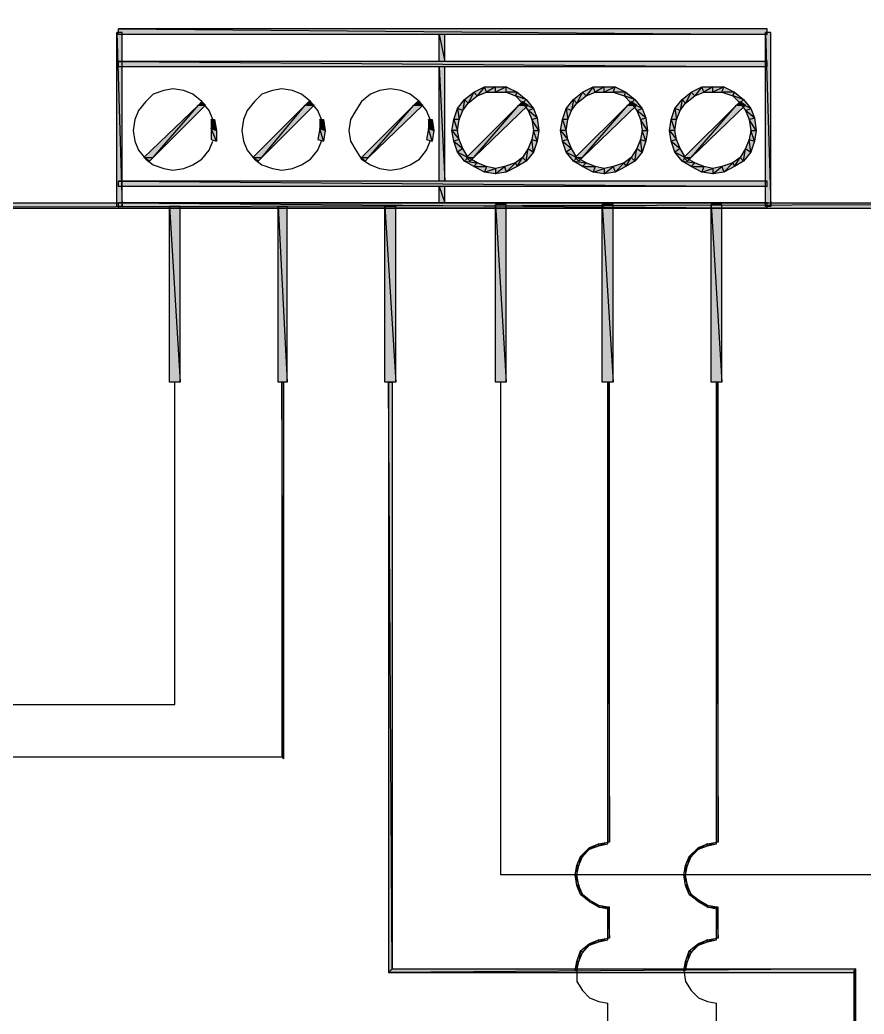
# Model space of a CAD drawing. Header units: millimetres. Extents: x 0 to 420, y 0 to 297.
# Drawn here: x 295.93 to 315.66, y 206.21 to 229.45 of the extents above; entities that cross this region are included whole.
import ezdxf

# ---------------------------------------------------------------- set-up
doc = ezdxf.new("R2010")
doc.units = ezdxf.units.MM
doc.layers.get('0').update_dxf_attribs({"linetype": 'CONTINUOUS'})

msp = doc.modelspace()

# ---------------------------------------------------------------- hatches: boundary and pattern name
at = {"true_color": 0x000007}
h = msp.add_hatch(color=0, dxfattribs=at)
h.paths.add_polyline_path([(285.538333, 245.152333), (285.665333, 245.025333), (336.211333, 245.152333)], flags=0)
h.paths.add_polyline_path([(285.665333, 245.025333), (336.211333, 245.152333), (336.084333, 245.025333)], flags=0)
h.paths.add_polyline_path([(336.211333, 245.152333), (336.084333, 245.025333), (336.211333, 225.044)], flags=0)
h.paths.add_polyline_path([(336.084333, 245.025333), (336.211333, 225.044), (336.084333, 225.171)], flags=0)
h.paths.add_polyline_path([(336.211333, 225.044), (336.084333, 225.171), (285.538333, 225.044)], flags=0)
h.paths.add_polyline_path([(336.084333, 225.171), (285.538333, 225.044), (285.665333, 225.171)], flags=0)
h.paths.add_polyline_path([(285.538333, 225.044), (285.665333, 225.171), (285.538333, 245.152333)], flags=0)
h.paths.add_polyline_path([(285.665333, 225.171), (285.538333, 245.152333), (285.665333, 245.025333)], flags=0)
h = msp.add_hatch(color=0, dxfattribs=at)
h.paths.add_polyline_path([(313.393667, 229.235), (298.238333, 229.235), (313.393667, 229.108)], flags=0)
h.paths.add_polyline_path([(298.238333, 229.235), (313.393667, 229.108), (298.238333, 229.108)], flags=0)
h = msp.add_hatch(color=0, dxfattribs=at)
h.paths.add_polyline_path([(298.323, 229.150333), (298.196, 229.150333), (298.323, 225.086333)], flags=0)
h.paths.add_polyline_path([(298.196, 229.150333), (298.323, 225.086333), (298.196, 225.086333)], flags=0)
h = msp.add_hatch(color=0, dxfattribs=at)
h.paths.add_polyline_path([(305.858333, 229.108), (305.731333, 229.108), (305.858333, 228.473)], flags=0)
h.paths.add_polyline_path([(305.731333, 229.108), (305.858333, 228.473), (305.731333, 228.473)], flags=0)
h = msp.add_hatch(color=0, dxfattribs=at)
h.paths.add_polyline_path([(313.478333, 229.150333), (313.351333, 229.150333), (313.478333, 225.086333)], flags=0)
h.paths.add_polyline_path([(313.351333, 229.150333), (313.478333, 225.086333), (313.351333, 225.086333)], flags=0)
h = msp.add_hatch(color=0, dxfattribs=at)
h.paths.add_polyline_path([(313.393667, 228.473), (298.238333, 228.473), (313.393667, 228.346)], flags=0)
h.paths.add_polyline_path([(298.238333, 228.473), (313.393667, 228.346), (298.238333, 228.346)], flags=0)
h = msp.add_hatch(color=0, dxfattribs=at)
h.paths.add_polyline_path([(305.858333, 228.346), (305.731333, 228.346), (305.858333, 225.679)], flags=0)
h.paths.add_polyline_path([(305.731333, 228.346), (305.858333, 225.679), (305.731333, 225.679)], flags=0)
h = msp.add_hatch(color=0, dxfattribs=at)
h.paths.add_polyline_path([(307.890333, 226.652667), (308.017333, 226.610333), (307.932667, 226.864333)], flags=0)
h.paths.add_polyline_path([(308.017333, 226.610333), (307.932667, 226.864333), (308.059667, 226.864333)], flags=0)
h.paths.add_polyline_path([(307.932667, 226.864333), (308.059667, 226.864333), (307.890333, 227.118333)], flags=0)
h.paths.add_polyline_path([(308.059667, 226.864333), (307.890333, 227.118333), (308.017333, 227.160667)], flags=0)
h.paths.add_polyline_path([(307.890333, 227.118333), (308.017333, 227.160667), (307.805667, 227.33)], flags=0)
h.paths.add_polyline_path([(308.017333, 227.160667), (307.805667, 227.33), (307.932667, 227.372333)], flags=0)
h.paths.add_polyline_path([(307.805667, 227.33), (307.932667, 227.372333), (307.678667, 227.499333)], flags=0)
h.paths.add_polyline_path([(307.932667, 227.372333), (307.678667, 227.499333), (307.763333, 227.584)], flags=0)
h.paths.add_polyline_path([(307.678667, 227.499333), (307.763333, 227.584), (307.509333, 227.668667)], flags=0)
h.paths.add_polyline_path([(307.763333, 227.584), (307.509333, 227.668667), (307.551667, 227.753333)], flags=0)
h.paths.add_polyline_path([(307.509333, 227.668667), (307.551667, 227.753333), (307.297667, 227.753333)], flags=0)
h.paths.add_polyline_path([(307.551667, 227.753333), (307.297667, 227.753333), (307.297667, 227.880333)], flags=0)
h.paths.add_polyline_path([(307.297667, 227.753333), (307.297667, 227.880333), (307.043667, 227.753333)], flags=0)
h.paths.add_polyline_path([(307.297667, 227.880333), (307.043667, 227.753333), (307.043667, 227.880333)], flags=0)
h.paths.add_polyline_path([(307.043667, 227.753333), (307.043667, 227.880333), (306.832, 227.753333)], flags=0)
h.paths.add_polyline_path([(307.043667, 227.880333), (306.832, 227.753333), (306.789667, 227.880333)], flags=0)
h.paths.add_polyline_path([(306.832, 227.753333), (306.789667, 227.880333), (306.620333, 227.668667)], flags=0)
h.paths.add_polyline_path([(306.789667, 227.880333), (306.620333, 227.668667), (306.535667, 227.753333)], flags=0)
h.paths.add_polyline_path([(306.620333, 227.668667), (306.535667, 227.753333), (306.408667, 227.499333)], flags=0)
h.paths.add_polyline_path([(306.535667, 227.753333), (306.408667, 227.499333), (306.324, 227.584)], flags=0)
h.paths.add_polyline_path([(306.408667, 227.499333), (306.324, 227.584), (306.281667, 227.33)], flags=0)
h.paths.add_polyline_path([(306.324, 227.584), (306.281667, 227.33), (306.154667, 227.372333)], flags=0)
h.paths.add_polyline_path([(306.281667, 227.33), (306.154667, 227.372333), (306.197, 227.118333)], flags=0)
h.paths.add_polyline_path([(306.154667, 227.372333), (306.197, 227.118333), (306.07, 227.118333)], flags=0)
h.paths.add_polyline_path([(306.197, 227.118333), (306.07, 227.118333), (306.154667, 226.864333)], flags=0)
h.paths.add_polyline_path([(306.07, 227.118333), (306.154667, 226.864333), (306.027667, 226.864333)], flags=0)
h.paths.add_polyline_path([(306.154667, 226.864333), (306.027667, 226.864333), (306.197, 226.652667)], flags=0)
h.paths.add_polyline_path([(306.027667, 226.864333), (306.197, 226.652667), (306.07, 226.610333)], flags=0)
h.paths.add_polyline_path([(306.197, 226.652667), (306.07, 226.610333), (306.281667, 226.441)], flags=0)
h.paths.add_polyline_path([(306.07, 226.610333), (306.281667, 226.441), (306.154667, 226.356333)], flags=0)
h.paths.add_polyline_path([(306.281667, 226.441), (306.154667, 226.356333), (306.408667, 226.229333)], flags=0)
h.paths.add_polyline_path([(306.154667, 226.356333), (306.408667, 226.229333), (306.324, 226.144667)], flags=0)
h.paths.add_polyline_path([(306.408667, 226.229333), (306.324, 226.144667), (306.620333, 226.102333)], flags=0)
h.paths.add_polyline_path([(306.324, 226.144667), (306.620333, 226.102333), (306.535667, 226.017667)], flags=0)
h.paths.add_polyline_path([(306.620333, 226.102333), (306.535667, 226.017667), (306.832, 226.017667)], flags=0)
h.paths.add_polyline_path([(306.535667, 226.017667), (306.832, 226.017667), (306.789667, 225.890667)], flags=0)
h.paths.add_polyline_path([(306.832, 226.017667), (306.789667, 225.890667), (307.043667, 225.975333)], flags=0)
h.paths.add_polyline_path([(306.789667, 225.890667), (307.043667, 225.975333), (307.043667, 225.848333)], flags=0)
h.paths.add_polyline_path([(307.043667, 225.975333), (307.043667, 225.848333), (307.255333, 226.017667)], flags=0)
h.paths.add_polyline_path([(307.043667, 225.848333), (307.255333, 226.017667), (307.297667, 225.890667)], flags=0)
h.paths.add_polyline_path([(307.255333, 226.017667), (307.297667, 225.890667), (307.509333, 226.102333)], flags=0)
h.paths.add_polyline_path([(307.297667, 225.890667), (307.509333, 226.102333), (307.551667, 226.017667)], flags=0)
h.paths.add_polyline_path([(307.509333, 226.102333), (307.551667, 226.017667), (307.678667, 226.229333)], flags=0)
h.paths.add_polyline_path([(307.551667, 226.017667), (307.678667, 226.229333), (307.763333, 226.144667)], flags=0)
h.paths.add_polyline_path([(307.678667, 226.229333), (307.763333, 226.144667), (307.805667, 226.441)], flags=0)
h.paths.add_polyline_path([(307.763333, 226.144667), (307.805667, 226.441), (307.932667, 226.356333)], flags=0)
h.paths.add_polyline_path([(307.805667, 226.441), (307.932667, 226.356333), (307.890333, 226.652667)], flags=0)
h.paths.add_polyline_path([(307.932667, 226.356333), (307.890333, 226.652667), (308.017333, 226.610333)], flags=0)
h = msp.add_hatch(color=0, dxfattribs=at)
h.paths.add_polyline_path([(310.430333, 226.652667), (310.557333, 226.610333), (310.472667, 226.864333)], flags=0)
h.paths.add_polyline_path([(310.557333, 226.610333), (310.472667, 226.864333), (310.599667, 226.864333)], flags=0)
h.paths.add_polyline_path([(310.472667, 226.864333), (310.599667, 226.864333), (310.430333, 227.118333)], flags=0)
h.paths.add_polyline_path([(310.599667, 226.864333), (310.430333, 227.118333), (310.557333, 227.160667)], flags=0)
h.paths.add_polyline_path([(310.430333, 227.118333), (310.557333, 227.160667), (310.345667, 227.33)], flags=0)
h.paths.add_polyline_path([(310.557333, 227.160667), (310.345667, 227.33), (310.472667, 227.372333)], flags=0)
h.paths.add_polyline_path([(310.345667, 227.33), (310.472667, 227.372333), (310.218667, 227.499333)], flags=0)
h.paths.add_polyline_path([(310.472667, 227.372333), (310.218667, 227.499333), (310.303333, 227.584)], flags=0)
h.paths.add_polyline_path([(310.218667, 227.499333), (310.303333, 227.584), (310.049333, 227.668667)], flags=0)
h.paths.add_polyline_path([(310.303333, 227.584), (310.049333, 227.668667), (310.091667, 227.753333)], flags=0)
h.paths.add_polyline_path([(310.049333, 227.668667), (310.091667, 227.753333), (309.795333, 227.753333)], flags=0)
h.paths.add_polyline_path([(310.091667, 227.753333), (309.795333, 227.753333), (309.837667, 227.880333)], flags=0)
h.paths.add_polyline_path([(309.795333, 227.753333), (309.837667, 227.880333), (309.583667, 227.753333)], flags=0)
h.paths.add_polyline_path([(309.837667, 227.880333), (309.583667, 227.753333), (309.583667, 227.880333)], flags=0)
h.paths.add_polyline_path([(309.583667, 227.753333), (309.583667, 227.880333), (309.372, 227.753333)], flags=0)
h.paths.add_polyline_path([(309.583667, 227.880333), (309.372, 227.753333), (309.329667, 227.880333)], flags=0)
h.paths.add_polyline_path([(309.372, 227.753333), (309.329667, 227.880333), (309.160333, 227.668667)], flags=0)
h.paths.add_polyline_path([(309.329667, 227.880333), (309.160333, 227.668667), (309.075667, 227.753333)], flags=0)
h.paths.add_polyline_path([(309.160333, 227.668667), (309.075667, 227.753333), (308.948667, 227.499333)], flags=0)
h.paths.add_polyline_path([(309.075667, 227.753333), (308.948667, 227.499333), (308.864, 227.584)], flags=0)
h.paths.add_polyline_path([(308.948667, 227.499333), (308.864, 227.584), (308.821667, 227.33)], flags=0)
h.paths.add_polyline_path([(308.864, 227.584), (308.821667, 227.33), (308.694667, 227.372333)], flags=0)
h.paths.add_polyline_path([(308.821667, 227.33), (308.694667, 227.372333), (308.737, 227.118333)], flags=0)
h.paths.add_polyline_path([(308.694667, 227.372333), (308.737, 227.118333), (308.61, 227.118333)], flags=0)
h.paths.add_polyline_path([(308.737, 227.118333), (308.61, 227.118333), (308.694667, 226.864333)], flags=0)
h.paths.add_polyline_path([(308.61, 227.118333), (308.694667, 226.864333), (308.567667, 226.864333)], flags=0)
h.paths.add_polyline_path([(308.694667, 226.864333), (308.567667, 226.864333), (308.737, 226.652667)], flags=0)
h.paths.add_polyline_path([(308.567667, 226.864333), (308.737, 226.652667), (308.61, 226.610333)], flags=0)
h.paths.add_polyline_path([(308.737, 226.652667), (308.61, 226.610333), (308.821667, 226.441)], flags=0)
h.paths.add_polyline_path([(308.61, 226.610333), (308.821667, 226.441), (308.694667, 226.356333)], flags=0)
h.paths.add_polyline_path([(308.821667, 226.441), (308.694667, 226.356333), (308.948667, 226.229333)], flags=0)
h.paths.add_polyline_path([(308.694667, 226.356333), (308.948667, 226.229333), (308.864, 226.144667)], flags=0)
h.paths.add_polyline_path([(308.948667, 226.229333), (308.864, 226.144667), (309.160333, 226.102333)], flags=0)
h.paths.add_polyline_path([(308.864, 226.144667), (309.160333, 226.102333), (309.075667, 226.017667)], flags=0)
h.paths.add_polyline_path([(309.160333, 226.102333), (309.075667, 226.017667), (309.372, 226.017667)], flags=0)
h.paths.add_polyline_path([(309.075667, 226.017667), (309.372, 226.017667), (309.329667, 225.890667)], flags=0)
h.paths.add_polyline_path([(309.372, 226.017667), (309.329667, 225.890667), (309.583667, 225.975333)], flags=0)
h.paths.add_polyline_path([(309.329667, 225.890667), (309.583667, 225.975333), (309.583667, 225.848333)], flags=0)
h.paths.add_polyline_path([(309.583667, 225.975333), (309.583667, 225.848333), (309.795333, 226.017667)], flags=0)
h.paths.add_polyline_path([(309.583667, 225.848333), (309.795333, 226.017667), (309.837667, 225.890667)], flags=0)
h.paths.add_polyline_path([(309.795333, 226.017667), (309.837667, 225.890667), (310.049333, 226.102333)], flags=0)
h.paths.add_polyline_path([(309.837667, 225.890667), (310.049333, 226.102333), (310.091667, 226.017667)], flags=0)
h.paths.add_polyline_path([(310.049333, 226.102333), (310.091667, 226.017667), (310.218667, 226.229333)], flags=0)
h.paths.add_polyline_path([(310.091667, 226.017667), (310.218667, 226.229333), (310.303333, 226.144667)], flags=0)
h.paths.add_polyline_path([(310.218667, 226.229333), (310.303333, 226.144667), (310.345667, 226.441)], flags=0)
h.paths.add_polyline_path([(310.303333, 226.144667), (310.345667, 226.441), (310.472667, 226.356333)], flags=0)
h.paths.add_polyline_path([(310.345667, 226.441), (310.472667, 226.356333), (310.430333, 226.652667)], flags=0)
h.paths.add_polyline_path([(310.472667, 226.356333), (310.430333, 226.652667), (310.557333, 226.610333)], flags=0)
h = msp.add_hatch(color=0, dxfattribs=at)
h.paths.add_polyline_path([(312.970333, 226.652667), (313.097333, 226.610333), (313.012667, 226.864333)], flags=0)
h.paths.add_polyline_path([(313.097333, 226.610333), (313.012667, 226.864333), (313.139667, 226.864333)], flags=0)
h.paths.add_polyline_path([(313.012667, 226.864333), (313.139667, 226.864333), (312.970333, 227.118333)], flags=0)
h.paths.add_polyline_path([(313.139667, 226.864333), (312.970333, 227.118333), (313.097333, 227.160667)], flags=0)
h.paths.add_polyline_path([(312.970333, 227.118333), (313.097333, 227.160667), (312.885667, 227.33)], flags=0)
h.paths.add_polyline_path([(313.097333, 227.160667), (312.885667, 227.33), (313.012667, 227.372333)], flags=0)
h.paths.add_polyline_path([(312.885667, 227.33), (313.012667, 227.372333), (312.758667, 227.499333)], flags=0)
h.paths.add_polyline_path([(313.012667, 227.372333), (312.758667, 227.499333), (312.843333, 227.584)], flags=0)
h.paths.add_polyline_path([(312.758667, 227.499333), (312.843333, 227.584), (312.589333, 227.668667)], flags=0)
h.paths.add_polyline_path([(312.843333, 227.584), (312.589333, 227.668667), (312.631667, 227.753333)], flags=0)
h.paths.add_polyline_path([(312.589333, 227.668667), (312.631667, 227.753333), (312.335333, 227.753333)], flags=0)
h.paths.add_polyline_path([(312.631667, 227.753333), (312.335333, 227.753333), (312.377667, 227.880333)], flags=0)
h.paths.add_polyline_path([(312.335333, 227.753333), (312.377667, 227.880333), (312.123667, 227.753333)], flags=0)
h.paths.add_polyline_path([(312.377667, 227.880333), (312.123667, 227.753333), (312.123667, 227.880333)], flags=0)
h.paths.add_polyline_path([(312.123667, 227.753333), (312.123667, 227.880333), (311.912, 227.753333)], flags=0)
h.paths.add_polyline_path([(312.123667, 227.880333), (311.912, 227.753333), (311.869667, 227.880333)], flags=0)
h.paths.add_polyline_path([(311.912, 227.753333), (311.869667, 227.880333), (311.700333, 227.668667)], flags=0)
h.paths.add_polyline_path([(311.869667, 227.880333), (311.700333, 227.668667), (311.615667, 227.753333)], flags=0)
h.paths.add_polyline_path([(311.700333, 227.668667), (311.615667, 227.753333), (311.488667, 227.499333)], flags=0)
h.paths.add_polyline_path([(311.615667, 227.753333), (311.488667, 227.499333), (311.404, 227.584)], flags=0)
h.paths.add_polyline_path([(311.488667, 227.499333), (311.404, 227.584), (311.361667, 227.33)], flags=0)
h.paths.add_polyline_path([(311.404, 227.584), (311.361667, 227.33), (311.234667, 227.372333)], flags=0)
h.paths.add_polyline_path([(311.361667, 227.33), (311.234667, 227.372333), (311.277, 227.118333)], flags=0)
h.paths.add_polyline_path([(311.234667, 227.372333), (311.277, 227.118333), (311.15, 227.118333)], flags=0)
h.paths.add_polyline_path([(311.277, 227.118333), (311.15, 227.118333), (311.234667, 226.864333)], flags=0)
h.paths.add_polyline_path([(311.15, 227.118333), (311.234667, 226.864333), (311.107667, 226.864333)], flags=0)
h.paths.add_polyline_path([(311.234667, 226.864333), (311.107667, 226.864333), (311.277, 226.652667)], flags=0)
h.paths.add_polyline_path([(311.107667, 226.864333), (311.277, 226.652667), (311.15, 226.610333)], flags=0)
h.paths.add_polyline_path([(311.277, 226.652667), (311.15, 226.610333), (311.361667, 226.441)], flags=0)
h.paths.add_polyline_path([(311.15, 226.610333), (311.361667, 226.441), (311.234667, 226.356333)], flags=0)
h.paths.add_polyline_path([(311.361667, 226.441), (311.234667, 226.356333), (311.488667, 226.229333)], flags=0)
h.paths.add_polyline_path([(311.234667, 226.356333), (311.488667, 226.229333), (311.404, 226.144667)], flags=0)
h.paths.add_polyline_path([(311.488667, 226.229333), (311.404, 226.144667), (311.700333, 226.102333)], flags=0)
h.paths.add_polyline_path([(311.404, 226.144667), (311.700333, 226.102333), (311.615667, 226.017667)], flags=0)
h.paths.add_polyline_path([(311.700333, 226.102333), (311.615667, 226.017667), (311.912, 226.017667)], flags=0)
h.paths.add_polyline_path([(311.615667, 226.017667), (311.912, 226.017667), (311.869667, 225.890667)], flags=0)
h.paths.add_polyline_path([(311.912, 226.017667), (311.869667, 225.890667), (312.123667, 225.975333)], flags=0)
h.paths.add_polyline_path([(311.869667, 225.890667), (312.123667, 225.975333), (312.123667, 225.848333)], flags=0)
h.paths.add_polyline_path([(312.123667, 225.975333), (312.123667, 225.848333), (312.335333, 226.017667)], flags=0)
h.paths.add_polyline_path([(312.123667, 225.848333), (312.335333, 226.017667), (312.377667, 225.890667)], flags=0)
h.paths.add_polyline_path([(312.335333, 226.017667), (312.377667, 225.890667), (312.589333, 226.102333)], flags=0)
h.paths.add_polyline_path([(312.377667, 225.890667), (312.589333, 226.102333), (312.631667, 226.017667)], flags=0)
h.paths.add_polyline_path([(312.589333, 226.102333), (312.631667, 226.017667), (312.758667, 226.229333)], flags=0)
h.paths.add_polyline_path([(312.631667, 226.017667), (312.758667, 226.229333), (312.843333, 226.144667)], flags=0)
h.paths.add_polyline_path([(312.758667, 226.229333), (312.843333, 226.144667), (312.885667, 226.441)], flags=0)
h.paths.add_polyline_path([(312.843333, 226.144667), (312.885667, 226.441), (313.012667, 226.356333)], flags=0)
h.paths.add_polyline_path([(312.885667, 226.441), (313.012667, 226.356333), (312.970333, 226.652667)], flags=0)
h.paths.add_polyline_path([(313.012667, 226.356333), (312.970333, 226.652667), (313.097333, 226.610333)], flags=0)
for points in [[(300.185667, 227.541667), (300.270333, 227.457), (300.101, 227.457)], [(302.683333, 227.541667), (302.810333, 227.457), (302.598667, 227.457)], [(305.223333, 227.541667), (305.350333, 227.457), (305.138667, 227.457)], [(307.678667, 227.541667), (307.805667, 227.457), (307.594, 227.457)], [(310.218667, 227.541667), (310.345667, 227.457), (310.134, 227.457)], [(312.758667, 227.541667), (312.885667, 227.457), (312.674, 227.457)], [(300.101, 227.457), (300.270333, 227.457), (299.042667, 226.229333)], [(302.598667, 227.457), (302.810333, 227.457), (301.582667, 226.229333)], [(305.138667, 227.457), (305.350333, 227.457), (304.080333, 226.229333)], [(307.594, 227.457), (307.805667, 227.457), (306.535667, 226.229333)], [(310.134, 227.457), (310.345667, 227.457), (309.075667, 226.229333)], [(312.674, 227.457), (312.885667, 227.457), (311.615667, 226.229333)]]:
    msp.add_hatch(color=0, dxfattribs=at).paths.add_polyline_path(points, flags=0)
h = msp.add_hatch(color=0, dxfattribs=at)
h.paths.add_polyline_path([(300.101, 227.457), (298.831, 226.229333), (299.042667, 226.229333)], flags=0)
h.paths.add_polyline_path([(298.831, 226.229333), (299.042667, 226.229333), (298.958, 226.144667)], flags=0)
h = msp.add_hatch(color=0, dxfattribs=at)
h.paths.add_polyline_path([(302.598667, 227.457), (301.371, 226.229333), (301.582667, 226.229333)], flags=0)
h.paths.add_polyline_path([(301.371, 226.229333), (301.582667, 226.229333), (301.498, 226.144667)], flags=0)
h = msp.add_hatch(color=0, dxfattribs=at)
h.paths.add_polyline_path([(305.138667, 227.457), (303.911, 226.229333), (304.080333, 226.229333)], flags=0)
h.paths.add_polyline_path([(303.911, 226.229333), (304.080333, 226.229333), (303.995667, 226.144667)], flags=0)
h = msp.add_hatch(color=0, dxfattribs=at)
h.paths.add_polyline_path([(307.594, 227.457), (306.366333, 226.229333), (306.535667, 226.229333)], flags=0)
h.paths.add_polyline_path([(306.366333, 226.229333), (306.535667, 226.229333), (306.451, 226.144667)], flags=0)
h = msp.add_hatch(color=0, dxfattribs=at)
h.paths.add_polyline_path([(310.134, 227.457), (308.906333, 226.229333), (309.075667, 226.229333)], flags=0)
h.paths.add_polyline_path([(308.906333, 226.229333), (309.075667, 226.229333), (308.991, 226.144667)], flags=0)
h = msp.add_hatch(color=0, dxfattribs=at)
h.paths.add_polyline_path([(312.674, 227.457), (311.446333, 226.229333), (311.615667, 226.229333)], flags=0)
h.paths.add_polyline_path([(311.446333, 226.229333), (311.615667, 226.229333), (311.531, 226.144667)], flags=0)
h = msp.add_hatch(color=0, dxfattribs=at)
h.paths.add_polyline_path([(300.397333, 226.906667), (300.524333, 226.864333), (300.397333, 227.118333)], flags=0)
h.paths.add_polyline_path([(300.524333, 226.864333), (300.397333, 227.118333), (300.482, 227.118333)], flags=0)
h = msp.add_hatch(color=0, dxfattribs=at)
h.paths.add_polyline_path([(302.937333, 226.906667), (303.064333, 226.864333), (302.937333, 227.118333)], flags=0)
h.paths.add_polyline_path([(303.064333, 226.864333), (302.937333, 227.118333), (303.022, 227.118333)], flags=0)
h = msp.add_hatch(color=0, dxfattribs=at)
h.paths.add_polyline_path([(305.477333, 226.906667), (305.604333, 226.864333), (305.477333, 227.118333)], flags=0)
h.paths.add_polyline_path([(305.604333, 226.864333), (305.477333, 227.118333), (305.562, 227.118333)], flags=0)
h = msp.add_hatch(color=0, dxfattribs=at)
h.paths.add_polyline_path([(300.397333, 226.652667), (300.524333, 226.610333), (300.397333, 226.906667)], flags=0)
h.paths.add_polyline_path([(300.524333, 226.610333), (300.397333, 226.906667), (300.524333, 226.864333)], flags=0)
h = msp.add_hatch(color=0, dxfattribs=at)
h.paths.add_polyline_path([(302.895, 226.652667), (303.022, 226.610333), (302.937333, 226.906667)], flags=0)
h.paths.add_polyline_path([(303.022, 226.610333), (302.937333, 226.906667), (303.064333, 226.864333)], flags=0)
h = msp.add_hatch(color=0, dxfattribs=at)
h.paths.add_polyline_path([(305.435, 226.652667), (305.562, 226.610333), (305.477333, 226.906667)], flags=0)
h.paths.add_polyline_path([(305.562, 226.610333), (305.477333, 226.906667), (305.604333, 226.864333)], flags=0)
h = msp.add_hatch(color=0, dxfattribs=at)
h.paths.add_polyline_path([(313.393667, 225.679), (298.238333, 225.679), (313.393667, 225.552)], flags=0)
h.paths.add_polyline_path([(298.238333, 225.679), (313.393667, 225.552), (298.238333, 225.552)], flags=0)
h = msp.add_hatch(color=0, dxfattribs=at)
h.paths.add_polyline_path([(305.858333, 225.552), (305.731333, 225.552), (305.858333, 225.171)], flags=0)
h.paths.add_polyline_path([(305.731333, 225.552), (305.858333, 225.171), (305.731333, 225.171)], flags=0)
h = msp.add_hatch(color=0, dxfattribs=at)
h.paths.add_polyline_path([(313.393667, 225.171), (298.238333, 225.171), (313.393667, 225.044)], flags=0)
h.paths.add_polyline_path([(298.238333, 225.171), (313.393667, 225.044), (298.238333, 225.044)], flags=0)
at = {"true_color": 0x000005}
h = msp.add_hatch(color=0, dxfattribs=at)
h.paths.add_polyline_path([(299.677667, 225.086333), (299.423667, 225.086333), (299.677667, 220.98)], flags=0)
h.paths.add_polyline_path([(299.423667, 225.086333), (299.677667, 220.98), (299.423667, 220.98)], flags=0)
h = msp.add_hatch(color=0, dxfattribs=at)
h.paths.add_polyline_path([(302.175333, 225.086333), (301.963667, 225.086333), (302.175333, 220.98)], flags=0)
h.paths.add_polyline_path([(301.963667, 225.086333), (302.175333, 220.98), (301.963667, 220.98)], flags=0)
h = msp.add_hatch(color=0, dxfattribs=at)
h.paths.add_polyline_path([(304.715333, 225.086333), (304.461333, 225.086333), (304.715333, 220.98)], flags=0)
h.paths.add_polyline_path([(304.461333, 225.086333), (304.715333, 220.98), (304.461333, 220.98)], flags=0)
h = msp.add_hatch(color=0, dxfattribs=at)
h.paths.add_polyline_path([(307.297667, 225.128667), (307.043667, 225.128667), (307.297667, 220.98)], flags=0)
h.paths.add_polyline_path([(307.043667, 225.128667), (307.297667, 220.98), (307.043667, 220.98)], flags=0)
h = msp.add_hatch(color=0, dxfattribs=at)
h.paths.add_polyline_path([(309.795333, 225.128667), (309.541333, 225.128667), (309.795333, 220.98)], flags=0)
h.paths.add_polyline_path([(309.541333, 225.128667), (309.795333, 220.98), (309.541333, 220.98)], flags=0)
h = msp.add_hatch(color=0, dxfattribs=at)
h.paths.add_polyline_path([(312.335333, 225.128667), (312.081333, 225.128667), (312.335333, 220.98)], flags=0)
h.paths.add_polyline_path([(312.081333, 225.128667), (312.335333, 220.98), (312.081333, 220.98)], flags=0)
at = {"true_color": 0x000007}
h = msp.add_hatch(color=0, dxfattribs=at)
h.paths.add_polyline_path([(302.048333, 212.217), (302.090667, 212.174667), (302.048333, 220.98)], flags=0)
h.paths.add_polyline_path([(302.090667, 212.174667), (302.048333, 220.98), (302.090667, 220.98)], flags=0)
h = msp.add_hatch(color=0, dxfattribs=at)
h.paths.add_polyline_path([(315.468, 207.179333), (315.468, 207.264), (304.546, 207.179333)], flags=0)
h.paths.add_polyline_path([(315.468, 207.264), (304.546, 207.179333), (304.630667, 207.264)], flags=0)
h.paths.add_polyline_path([(304.546, 207.179333), (304.630667, 207.264), (304.546, 220.98)], flags=0)
h.paths.add_polyline_path([(304.630667, 207.264), (304.546, 220.98), (304.630667, 220.98)], flags=0)
h = msp.add_hatch(color=0, dxfattribs=at)
h.paths.add_polyline_path([(309.710667, 220.98), (309.668333, 220.98), (309.710667, 210.227333)], flags=0)
h.paths.add_polyline_path([(309.668333, 220.98), (309.710667, 210.227333), (309.668333, 210.227333)], flags=0)
h = msp.add_hatch(color=0, dxfattribs=at)
h.paths.add_polyline_path([(312.250667, 220.98), (312.208333, 220.98), (312.250667, 210.227333)], flags=0)
h.paths.add_polyline_path([(312.208333, 220.98), (312.250667, 210.227333), (312.208333, 210.227333)], flags=0)
h = msp.add_hatch(color=0, dxfattribs=at)
h.paths.add_polyline_path([(309.668333, 210.185), (309.668333, 210.227333), (309.456667, 210.142667)], flags=0)
h.paths.add_polyline_path([(309.668333, 210.227333), (309.456667, 210.142667), (309.456667, 210.185)], flags=0)
h.paths.add_polyline_path([(309.456667, 210.142667), (309.456667, 210.185), (309.245, 210.058)], flags=0)
h.paths.add_polyline_path([(309.456667, 210.185), (309.245, 210.058), (309.245, 210.100333)], flags=0)
h.paths.add_polyline_path([(309.245, 210.058), (309.245, 210.100333), (309.075667, 209.888667)], flags=0)
h.paths.add_polyline_path([(309.245, 210.100333), (309.075667, 209.888667), (309.033333, 209.888667)], flags=0)
h.paths.add_polyline_path([(309.075667, 209.888667), (309.033333, 209.888667), (308.991, 209.677)], flags=0)
h.paths.add_polyline_path([(309.033333, 209.888667), (308.991, 209.677), (308.948667, 209.677)], flags=0)
h.paths.add_polyline_path([(308.991, 209.677), (308.948667, 209.677), (308.948667, 209.465333)], flags=0)
h.paths.add_polyline_path([(308.948667, 209.677), (308.948667, 209.465333), (308.906333, 209.465333)], flags=0)
h.paths.add_polyline_path([(308.948667, 209.465333), (308.906333, 209.465333), (308.991, 209.211333)], flags=0)
h.paths.add_polyline_path([(308.906333, 209.465333), (308.991, 209.211333), (308.948667, 209.211333)], flags=0)
h.paths.add_polyline_path([(308.991, 209.211333), (308.948667, 209.211333), (309.075667, 208.999667)], flags=0)
h.paths.add_polyline_path([(308.948667, 209.211333), (309.075667, 208.999667), (309.033333, 208.999667)], flags=0)
h.paths.add_polyline_path([(309.075667, 208.999667), (309.033333, 208.999667), (309.245, 208.872667)], flags=0)
h.paths.add_polyline_path([(309.033333, 208.999667), (309.245, 208.872667), (309.245, 208.830333)], flags=0)
h.paths.add_polyline_path([(309.245, 208.872667), (309.245, 208.830333), (309.456667, 208.745667)], flags=0)
h.paths.add_polyline_path([(309.245, 208.830333), (309.456667, 208.745667), (309.456667, 208.703333)], flags=0)
h.paths.add_polyline_path([(309.456667, 208.745667), (309.456667, 208.703333), (309.668333, 208.703333)], flags=0)
h.paths.add_polyline_path([(309.456667, 208.703333), (309.668333, 208.703333), (309.668333, 208.661)], flags=0)
h = msp.add_hatch(color=0, dxfattribs=at)
h.paths.add_polyline_path([(312.208333, 210.185), (312.208333, 210.227333), (311.996667, 210.142667)], flags=0)
h.paths.add_polyline_path([(312.208333, 210.227333), (311.996667, 210.142667), (311.996667, 210.185)], flags=0)
h.paths.add_polyline_path([(311.996667, 210.142667), (311.996667, 210.185), (311.785, 210.058)], flags=0)
h.paths.add_polyline_path([(311.996667, 210.185), (311.785, 210.058), (311.785, 210.100333)], flags=0)
h.paths.add_polyline_path([(311.785, 210.058), (311.785, 210.100333), (311.615667, 209.888667)], flags=0)
h.paths.add_polyline_path([(311.785, 210.100333), (311.615667, 209.888667), (311.573333, 209.888667)], flags=0)
h.paths.add_polyline_path([(311.615667, 209.888667), (311.573333, 209.888667), (311.531, 209.677)], flags=0)
h.paths.add_polyline_path([(311.573333, 209.888667), (311.531, 209.677), (311.488667, 209.677)], flags=0)
h.paths.add_polyline_path([(311.531, 209.677), (311.488667, 209.677), (311.488667, 209.465333)], flags=0)
h.paths.add_polyline_path([(311.488667, 209.677), (311.488667, 209.465333), (311.446333, 209.465333)], flags=0)
h.paths.add_polyline_path([(311.488667, 209.465333), (311.446333, 209.465333), (311.531, 209.211333)], flags=0)
h.paths.add_polyline_path([(311.446333, 209.465333), (311.531, 209.211333), (311.488667, 209.211333)], flags=0)
h.paths.add_polyline_path([(311.531, 209.211333), (311.488667, 209.211333), (311.615667, 208.999667)], flags=0)
h.paths.add_polyline_path([(311.488667, 209.211333), (311.615667, 208.999667), (311.573333, 208.999667)], flags=0)
h.paths.add_polyline_path([(311.615667, 208.999667), (311.573333, 208.999667), (311.785, 208.872667)], flags=0)
h.paths.add_polyline_path([(311.573333, 208.999667), (311.785, 208.872667), (311.785, 208.830333)], flags=0)
h.paths.add_polyline_path([(311.785, 208.872667), (311.785, 208.830333), (311.996667, 208.745667)], flags=0)
h.paths.add_polyline_path([(311.785, 208.830333), (311.996667, 208.745667), (311.996667, 208.703333)], flags=0)
h.paths.add_polyline_path([(311.996667, 208.745667), (311.996667, 208.703333), (312.208333, 208.703333)], flags=0)
h.paths.add_polyline_path([(311.996667, 208.703333), (312.208333, 208.703333), (312.208333, 208.661)], flags=0)
h = msp.add_hatch(color=0, dxfattribs=at)
h.paths.add_polyline_path([(309.710667, 208.703333), (309.668333, 208.703333), (309.710667, 207.983667)], flags=0)
h.paths.add_polyline_path([(309.668333, 208.703333), (309.710667, 207.983667), (309.668333, 207.983667)], flags=0)
h = msp.add_hatch(color=0, dxfattribs=at)
h.paths.add_polyline_path([(312.250667, 208.703333), (312.208333, 208.703333), (312.250667, 207.983667)], flags=0)
h.paths.add_polyline_path([(312.208333, 208.703333), (312.250667, 207.983667), (312.208333, 207.983667)], flags=0)
h = msp.add_hatch(color=0, dxfattribs=at)
h.paths.add_polyline_path([(309.668333, 207.941333), (309.668333, 207.983667), (309.456667, 207.899)], flags=0)
h.paths.add_polyline_path([(309.668333, 207.983667), (309.456667, 207.899), (309.456667, 207.941333)], flags=0)
h.paths.add_polyline_path([(309.456667, 207.899), (309.456667, 207.941333), (309.245, 207.814333)], flags=0)
h.paths.add_polyline_path([(309.456667, 207.941333), (309.245, 207.814333), (309.245, 207.856667)], flags=0)
h.paths.add_polyline_path([(309.245, 207.814333), (309.245, 207.856667), (309.075667, 207.645)], flags=0)
h.paths.add_polyline_path([(309.245, 207.856667), (309.075667, 207.645), (309.033333, 207.687333)], flags=0)
h.paths.add_polyline_path([(309.075667, 207.645), (309.033333, 207.687333), (308.991, 207.433333)], flags=0)
h.paths.add_polyline_path([(309.033333, 207.687333), (308.991, 207.433333), (308.948667, 207.433333)], flags=0)
h.paths.add_polyline_path([(308.991, 207.433333), (308.948667, 207.433333), (308.948667, 207.221667)], flags=0)
h.paths.add_polyline_path([(308.948667, 207.433333), (308.948667, 207.221667), (308.906333, 207.221667)], flags=0)
h = msp.add_hatch(color=0, dxfattribs=at)
h.paths.add_polyline_path([(312.208333, 207.941333), (312.208333, 207.983667), (311.996667, 207.899)], flags=0)
h.paths.add_polyline_path([(312.208333, 207.983667), (311.996667, 207.899), (311.996667, 207.941333)], flags=0)
h.paths.add_polyline_path([(311.996667, 207.899), (311.996667, 207.941333), (311.785, 207.814333)], flags=0)
h.paths.add_polyline_path([(311.996667, 207.941333), (311.785, 207.814333), (311.785, 207.856667)], flags=0)
h.paths.add_polyline_path([(311.785, 207.814333), (311.785, 207.856667), (311.615667, 207.645)], flags=0)
h.paths.add_polyline_path([(311.785, 207.856667), (311.615667, 207.645), (311.573333, 207.687333)], flags=0)
h.paths.add_polyline_path([(311.615667, 207.645), (311.573333, 207.687333), (311.531, 207.433333)], flags=0)
h.paths.add_polyline_path([(311.573333, 207.687333), (311.531, 207.433333), (311.488667, 207.433333)], flags=0)
h.paths.add_polyline_path([(311.531, 207.433333), (311.488667, 207.433333), (311.488667, 207.221667)], flags=0)
h.paths.add_polyline_path([(311.488667, 207.433333), (311.488667, 207.221667), (311.446333, 207.221667)], flags=0)
h = msp.add_hatch(color=0, dxfattribs=at)
h.paths.add_polyline_path([(315.468, 207.221667), (315.425667, 207.221667), (315.468, 194.775667)], flags=0)
h.paths.add_polyline_path([(315.425667, 207.221667), (315.468, 194.775667), (315.425667, 194.775667)], flags=0)

# ---------------------------------------------------------------- linework, layer by layer
at = {"color": 0, "true_color": 0x000007}
for points in [[(313.393667, 229.235), (298.238333, 229.235), (313.393667, 229.108)], [(298.238333, 229.235), (313.393667, 229.108), (298.238333, 229.108)], [(298.323, 229.150333), (298.196, 229.150333), (298.323, 225.086333)], [(298.196, 229.150333), (298.323, 225.086333), (298.196, 225.086333)], [(305.858333, 229.108), (305.731333, 229.108), (305.858333, 228.473)], [(305.731333, 229.108), (305.858333, 228.473), (305.731333, 228.473)], [(313.478333, 229.150333), (313.351333, 229.150333), (313.478333, 225.086333)], [(313.351333, 229.150333), (313.478333, 225.086333), (313.351333, 225.086333)], [(313.393667, 228.473), (298.238333, 228.473), (313.393667, 228.346)], [(298.238333, 228.473), (313.393667, 228.346), (298.238333, 228.346)], [(305.858333, 228.346), (305.731333, 228.346), (305.858333, 225.679)], [(305.731333, 228.346), (305.858333, 225.679), (305.731333, 225.679)], [(306.789667, 227.880333), (306.620333, 227.668667), (306.535667, 227.753333)], [(306.832, 227.753333), (306.789667, 227.880333), (306.620333, 227.668667)], [(307.043667, 227.880333), (306.832, 227.753333), (306.789667, 227.880333)], [(307.043667, 227.753333), (307.043667, 227.880333), (306.832, 227.753333)], [(307.297667, 227.753333), (307.297667, 227.880333), (307.043667, 227.753333)], [(307.297667, 227.880333), (307.043667, 227.753333), (307.043667, 227.880333)], [(307.551667, 227.753333), (307.297667, 227.753333), (307.297667, 227.880333)], [(309.329667, 227.880333), (309.160333, 227.668667), (309.075667, 227.753333)], [(309.372, 227.753333), (309.329667, 227.880333), (309.160333, 227.668667)], [(309.583667, 227.880333), (309.372, 227.753333), (309.329667, 227.880333)], [(309.583667, 227.753333), (309.583667, 227.880333), (309.372, 227.753333)], [(309.795333, 227.753333), (309.837667, 227.880333), (309.583667, 227.753333)], [(309.837667, 227.880333), (309.583667, 227.753333), (309.583667, 227.880333)], [(310.091667, 227.753333), (309.795333, 227.753333), (309.837667, 227.880333)], [(311.869667, 227.880333), (311.700333, 227.668667), (311.615667, 227.753333)], [(311.912, 227.753333), (311.869667, 227.880333), (311.700333, 227.668667)], [(312.123667, 227.880333), (311.912, 227.753333), (311.869667, 227.880333)], [(312.123667, 227.753333), (312.123667, 227.880333), (311.912, 227.753333)], [(312.335333, 227.753333), (312.377667, 227.880333), (312.123667, 227.753333)], [(312.377667, 227.880333), (312.123667, 227.753333), (312.123667, 227.880333)], [(312.631667, 227.753333), (312.335333, 227.753333), (312.377667, 227.880333)], [(300.185667, 227.541667), (300.270333, 227.457), (300.101, 227.457)], [(302.683333, 227.541667), (302.810333, 227.457), (302.598667, 227.457)], [(305.223333, 227.541667), (305.350333, 227.457), (305.138667, 227.457)], [(306.324, 227.584), (306.281667, 227.33), (306.154667, 227.372333)], [(306.408667, 227.499333), (306.324, 227.584), (306.281667, 227.33)], [(306.535667, 227.753333), (306.408667, 227.499333), (306.324, 227.584)], [(306.620333, 227.668667), (306.535667, 227.753333), (306.408667, 227.499333)], [(307.509333, 227.668667), (307.551667, 227.753333), (307.297667, 227.753333)], [(307.763333, 227.584), (307.509333, 227.668667), (307.551667, 227.753333)], [(307.678667, 227.499333), (307.763333, 227.584), (307.509333, 227.668667)], [(307.678667, 227.541667), (307.805667, 227.457), (307.594, 227.457)], [(307.932667, 227.372333), (307.678667, 227.499333), (307.763333, 227.584)], [(308.864, 227.584), (308.821667, 227.33), (308.694667, 227.372333)], [(308.948667, 227.499333), (308.864, 227.584), (308.821667, 227.33)], [(309.075667, 227.753333), (308.948667, 227.499333), (308.864, 227.584)], [(309.160333, 227.668667), (309.075667, 227.753333), (308.948667, 227.499333)], [(310.049333, 227.668667), (310.091667, 227.753333), (309.795333, 227.753333)], [(310.303333, 227.584), (310.049333, 227.668667), (310.091667, 227.753333)], [(310.218667, 227.499333), (310.303333, 227.584), (310.049333, 227.668667)], [(310.218667, 227.541667), (310.345667, 227.457), (310.134, 227.457)], [(310.472667, 227.372333), (310.218667, 227.499333), (310.303333, 227.584)], [(311.404, 227.584), (311.361667, 227.33), (311.234667, 227.372333)], [(311.488667, 227.499333), (311.404, 227.584), (311.361667, 227.33)], [(311.615667, 227.753333), (311.488667, 227.499333), (311.404, 227.584)], [(311.700333, 227.668667), (311.615667, 227.753333), (311.488667, 227.499333)], [(312.589333, 227.668667), (312.631667, 227.753333), (312.335333, 227.753333)], [(312.843333, 227.584), (312.589333, 227.668667), (312.631667, 227.753333)], [(312.758667, 227.499333), (312.843333, 227.584), (312.589333, 227.668667)], [(312.758667, 227.541667), (312.885667, 227.457), (312.674, 227.457)], [(313.012667, 227.372333), (312.758667, 227.499333), (312.843333, 227.584)], [(300.101, 227.457), (298.831, 226.229333), (299.042667, 226.229333)], [(300.101, 227.457), (300.270333, 227.457), (299.042667, 226.229333)], [(302.598667, 227.457), (301.371, 226.229333), (301.582667, 226.229333)], [(302.598667, 227.457), (302.810333, 227.457), (301.582667, 226.229333)], [(305.138667, 227.457), (303.911, 226.229333), (304.080333, 226.229333)], [(305.138667, 227.457), (305.350333, 227.457), (304.080333, 226.229333)], [(306.154667, 227.372333), (306.197, 227.118333), (306.07, 227.118333)], [(306.281667, 227.33), (306.154667, 227.372333), (306.197, 227.118333)], [(307.594, 227.457), (306.366333, 226.229333), (306.535667, 226.229333)], [(307.594, 227.457), (307.805667, 227.457), (306.535667, 226.229333)], [(307.805667, 227.33), (307.932667, 227.372333), (307.678667, 227.499333)], [(308.017333, 227.160667), (307.805667, 227.33), (307.932667, 227.372333)], [(307.890333, 227.118333), (308.017333, 227.160667), (307.805667, 227.33)], [(308.694667, 227.372333), (308.737, 227.118333), (308.61, 227.118333)], [(308.821667, 227.33), (308.694667, 227.372333), (308.737, 227.118333)], [(310.134, 227.457), (308.906333, 226.229333), (309.075667, 226.229333)], [(310.134, 227.457), (310.345667, 227.457), (309.075667, 226.229333)], [(310.345667, 227.33), (310.472667, 227.372333), (310.218667, 227.499333)], [(310.557333, 227.160667), (310.345667, 227.33), (310.472667, 227.372333)], [(310.430333, 227.118333), (310.557333, 227.160667), (310.345667, 227.33)], [(311.234667, 227.372333), (311.277, 227.118333), (311.15, 227.118333)], [(311.361667, 227.33), (311.234667, 227.372333), (311.277, 227.118333)], [(312.674, 227.457), (311.446333, 226.229333), (311.615667, 226.229333)], [(312.674, 227.457), (312.885667, 227.457), (311.615667, 226.229333)], [(312.885667, 227.33), (313.012667, 227.372333), (312.758667, 227.499333)], [(313.097333, 227.160667), (312.885667, 227.33), (313.012667, 227.372333)], [(312.970333, 227.118333), (313.097333, 227.160667), (312.885667, 227.33)], [(300.397333, 226.906667), (300.524333, 226.864333), (300.397333, 227.118333)], [(300.524333, 226.864333), (300.397333, 227.118333), (300.482, 227.118333)], [(302.937333, 226.906667), (303.064333, 226.864333), (302.937333, 227.118333)], [(303.064333, 226.864333), (302.937333, 227.118333), (303.022, 227.118333)], [(305.477333, 226.906667), (305.604333, 226.864333), (305.477333, 227.118333)], [(305.604333, 226.864333), (305.477333, 227.118333), (305.562, 227.118333)], [(306.07, 227.118333), (306.154667, 226.864333), (306.027667, 226.864333)], [(306.197, 227.118333), (306.07, 227.118333), (306.154667, 226.864333)], [(308.059667, 226.864333), (307.890333, 227.118333), (308.017333, 227.160667)], [(307.932667, 226.864333), (308.059667, 226.864333), (307.890333, 227.118333)], [(308.61, 227.118333), (308.694667, 226.864333), (308.567667, 226.864333)], [(308.737, 227.118333), (308.61, 227.118333), (308.694667, 226.864333)], [(310.599667, 226.864333), (310.430333, 227.118333), (310.557333, 227.160667)], [(310.472667, 226.864333), (310.599667, 226.864333), (310.430333, 227.118333)], [(311.15, 227.118333), (311.234667, 226.864333), (311.107667, 226.864333)], [(311.277, 227.118333), (311.15, 227.118333), (311.234667, 226.864333)], [(313.139667, 226.864333), (312.970333, 227.118333), (313.097333, 227.160667)], [(313.012667, 226.864333), (313.139667, 226.864333), (312.970333, 227.118333)], [(300.397333, 226.652667), (300.524333, 226.610333), (300.397333, 226.906667)], [(300.524333, 226.610333), (300.397333, 226.906667), (300.524333, 226.864333)], [(302.895, 226.652667), (303.022, 226.610333), (302.937333, 226.906667)], [(303.022, 226.610333), (302.937333, 226.906667), (303.064333, 226.864333)], [(305.435, 226.652667), (305.562, 226.610333), (305.477333, 226.906667)], [(305.562, 226.610333), (305.477333, 226.906667), (305.604333, 226.864333)], [(306.154667, 226.864333), (306.027667, 226.864333), (306.197, 226.652667)], [(306.027667, 226.864333), (306.197, 226.652667), (306.07, 226.610333)], [(307.890333, 226.652667), (308.017333, 226.610333), (307.932667, 226.864333)], [(308.017333, 226.610333), (307.932667, 226.864333), (308.059667, 226.864333)], [(308.694667, 226.864333), (308.567667, 226.864333), (308.737, 226.652667)], [(308.567667, 226.864333), (308.737, 226.652667), (308.61, 226.610333)], [(310.430333, 226.652667), (310.557333, 226.610333), (310.472667, 226.864333)], [(310.557333, 226.610333), (310.472667, 226.864333), (310.599667, 226.864333)], [(311.234667, 226.864333), (311.107667, 226.864333), (311.277, 226.652667)], [(311.107667, 226.864333), (311.277, 226.652667), (311.15, 226.610333)], [(312.970333, 226.652667), (313.097333, 226.610333), (313.012667, 226.864333)], [(313.097333, 226.610333), (313.012667, 226.864333), (313.139667, 226.864333)], [(306.197, 226.652667), (306.07, 226.610333), (306.281667, 226.441)], [(306.07, 226.610333), (306.281667, 226.441), (306.154667, 226.356333)], [(307.805667, 226.441), (307.932667, 226.356333), (307.890333, 226.652667)], [(307.932667, 226.356333), (307.890333, 226.652667), (308.017333, 226.610333)], [(308.737, 226.652667), (308.61, 226.610333), (308.821667, 226.441)], [(308.61, 226.610333), (308.821667, 226.441), (308.694667, 226.356333)], [(310.345667, 226.441), (310.472667, 226.356333), (310.430333, 226.652667)], [(310.472667, 226.356333), (310.430333, 226.652667), (310.557333, 226.610333)], [(311.277, 226.652667), (311.15, 226.610333), (311.361667, 226.441)], [(311.15, 226.610333), (311.361667, 226.441), (311.234667, 226.356333)], [(312.885667, 226.441), (313.012667, 226.356333), (312.970333, 226.652667)], [(313.012667, 226.356333), (312.970333, 226.652667), (313.097333, 226.610333)], [(306.281667, 226.441), (306.154667, 226.356333), (306.408667, 226.229333)], [(307.678667, 226.229333), (307.763333, 226.144667), (307.805667, 226.441)], [(307.763333, 226.144667), (307.805667, 226.441), (307.932667, 226.356333)], [(308.821667, 226.441), (308.694667, 226.356333), (308.948667, 226.229333)], [(310.218667, 226.229333), (310.303333, 226.144667), (310.345667, 226.441)], [(310.303333, 226.144667), (310.345667, 226.441), (310.472667, 226.356333)], [(311.361667, 226.441), (311.234667, 226.356333), (311.488667, 226.229333)], [(312.758667, 226.229333), (312.843333, 226.144667), (312.885667, 226.441)], [(312.843333, 226.144667), (312.885667, 226.441), (313.012667, 226.356333)], [(298.831, 226.229333), (299.042667, 226.229333), (298.958, 226.144667)], [(301.371, 226.229333), (301.582667, 226.229333), (301.498, 226.144667)], [(303.911, 226.229333), (304.080333, 226.229333), (303.995667, 226.144667)], [(306.154667, 226.356333), (306.408667, 226.229333), (306.324, 226.144667)], [(306.408667, 226.229333), (306.324, 226.144667), (306.620333, 226.102333)], [(306.324, 226.144667), (306.620333, 226.102333), (306.535667, 226.017667)], [(306.366333, 226.229333), (306.535667, 226.229333), (306.451, 226.144667)], [(307.509333, 226.102333), (307.551667, 226.017667), (307.678667, 226.229333)], [(307.551667, 226.017667), (307.678667, 226.229333), (307.763333, 226.144667)], [(308.694667, 226.356333), (308.948667, 226.229333), (308.864, 226.144667)], [(308.948667, 226.229333), (308.864, 226.144667), (309.160333, 226.102333)], [(308.864, 226.144667), (309.160333, 226.102333), (309.075667, 226.017667)], [(308.906333, 226.229333), (309.075667, 226.229333), (308.991, 226.144667)], [(310.049333, 226.102333), (310.091667, 226.017667), (310.218667, 226.229333)], [(310.091667, 226.017667), (310.218667, 226.229333), (310.303333, 226.144667)], [(311.234667, 226.356333), (311.488667, 226.229333), (311.404, 226.144667)], [(311.488667, 226.229333), (311.404, 226.144667), (311.700333, 226.102333)], [(311.404, 226.144667), (311.700333, 226.102333), (311.615667, 226.017667)], [(311.446333, 226.229333), (311.615667, 226.229333), (311.531, 226.144667)], [(312.589333, 226.102333), (312.631667, 226.017667), (312.758667, 226.229333)], [(312.631667, 226.017667), (312.758667, 226.229333), (312.843333, 226.144667)], [(306.620333, 226.102333), (306.535667, 226.017667), (306.832, 226.017667)], [(306.535667, 226.017667), (306.832, 226.017667), (306.789667, 225.890667)], [(306.832, 226.017667), (306.789667, 225.890667), (307.043667, 225.975333)], [(306.789667, 225.890667), (307.043667, 225.975333), (307.043667, 225.848333)], [(307.043667, 225.975333), (307.043667, 225.848333), (307.255333, 226.017667)], [(307.043667, 225.848333), (307.255333, 226.017667), (307.297667, 225.890667)], [(307.255333, 226.017667), (307.297667, 225.890667), (307.509333, 226.102333)], [(307.297667, 225.890667), (307.509333, 226.102333), (307.551667, 226.017667)], [(309.160333, 226.102333), (309.075667, 226.017667), (309.372, 226.017667)], [(309.075667, 226.017667), (309.372, 226.017667), (309.329667, 225.890667)], [(309.372, 226.017667), (309.329667, 225.890667), (309.583667, 225.975333)], [(309.329667, 225.890667), (309.583667, 225.975333), (309.583667, 225.848333)], [(309.583667, 225.975333), (309.583667, 225.848333), (309.795333, 226.017667)], [(309.583667, 225.848333), (309.795333, 226.017667), (309.837667, 225.890667)], [(309.795333, 226.017667), (309.837667, 225.890667), (310.049333, 226.102333)], [(309.837667, 225.890667), (310.049333, 226.102333), (310.091667, 226.017667)], [(311.700333, 226.102333), (311.615667, 226.017667), (311.912, 226.017667)], [(311.615667, 226.017667), (311.912, 226.017667), (311.869667, 225.890667)], [(311.912, 226.017667), (311.869667, 225.890667), (312.123667, 225.975333)], [(311.869667, 225.890667), (312.123667, 225.975333), (312.123667, 225.848333)], [(312.123667, 225.975333), (312.123667, 225.848333), (312.335333, 226.017667)], [(312.123667, 225.848333), (312.335333, 226.017667), (312.377667, 225.890667)], [(312.335333, 226.017667), (312.377667, 225.890667), (312.589333, 226.102333)], [(312.377667, 225.890667), (312.589333, 226.102333), (312.631667, 226.017667)], [(313.393667, 225.679), (298.238333, 225.679), (313.393667, 225.552)], [(298.238333, 225.679), (313.393667, 225.552), (298.238333, 225.552)], [(305.858333, 225.552), (305.731333, 225.552), (305.858333, 225.171)], [(305.731333, 225.552), (305.858333, 225.171), (305.731333, 225.171)], [(336.211333, 225.044), (336.084333, 225.171), (285.538333, 225.044)], [(336.084333, 225.171), (285.538333, 225.044), (285.665333, 225.171)], [(313.393667, 225.171), (298.238333, 225.171), (313.393667, 225.044)], [(298.238333, 225.171), (313.393667, 225.044), (298.238333, 225.044)], [(302.048333, 212.217), (302.090667, 212.174667), (302.048333, 220.98)], [(302.090667, 212.174667), (302.048333, 220.98), (302.090667, 220.98)], [(304.546, 207.179333), (304.630667, 207.264), (304.546, 220.98)], [(304.630667, 207.264), (304.546, 220.98), (304.630667, 220.98)], [(309.710667, 220.98), (309.668333, 220.98), (309.710667, 210.227333)], [(309.668333, 220.98), (309.710667, 210.227333), (309.668333, 210.227333)], [(312.250667, 220.98), (312.208333, 220.98), (312.250667, 210.227333)], [(312.208333, 220.98), (312.250667, 210.227333), (312.208333, 210.227333)], [(309.245, 210.100333), (309.075667, 209.888667), (309.033333, 209.888667)], [(309.245, 210.058), (309.245, 210.100333), (309.075667, 209.888667)], [(309.456667, 210.142667), (309.456667, 210.185), (309.245, 210.058)], [(309.456667, 210.185), (309.245, 210.058), (309.245, 210.100333)], [(309.668333, 210.185), (309.668333, 210.227333), (309.456667, 210.142667)], [(309.668333, 210.227333), (309.456667, 210.142667), (309.456667, 210.185)], [(311.785, 210.100333), (311.615667, 209.888667), (311.573333, 209.888667)], [(311.785, 210.058), (311.785, 210.100333), (311.615667, 209.888667)], [(311.996667, 210.142667), (311.996667, 210.185), (311.785, 210.058)], [(311.996667, 210.185), (311.785, 210.058), (311.785, 210.100333)], [(312.208333, 210.185), (312.208333, 210.227333), (311.996667, 210.142667)], [(312.208333, 210.227333), (311.996667, 210.142667), (311.996667, 210.185)], [(309.033333, 209.888667), (308.991, 209.677), (308.948667, 209.677)], [(309.075667, 209.888667), (309.033333, 209.888667), (308.991, 209.677)], [(311.573333, 209.888667), (311.531, 209.677), (311.488667, 209.677)], [(311.615667, 209.888667), (311.573333, 209.888667), (311.531, 209.677)], [(308.948667, 209.677), (308.948667, 209.465333), (308.906333, 209.465333)], [(308.991, 209.677), (308.948667, 209.677), (308.948667, 209.465333)], [(311.488667, 209.677), (311.488667, 209.465333), (311.446333, 209.465333)], [(311.531, 209.677), (311.488667, 209.677), (311.488667, 209.465333)], [(308.948667, 209.465333), (308.906333, 209.465333), (308.991, 209.211333)], [(308.906333, 209.465333), (308.991, 209.211333), (308.948667, 209.211333)], [(311.488667, 209.465333), (311.446333, 209.465333), (311.531, 209.211333)], [(311.446333, 209.465333), (311.531, 209.211333), (311.488667, 209.211333)], [(308.991, 209.211333), (308.948667, 209.211333), (309.075667, 208.999667)], [(308.948667, 209.211333), (309.075667, 208.999667), (309.033333, 208.999667)], [(311.531, 209.211333), (311.488667, 209.211333), (311.615667, 208.999667)], [(311.488667, 209.211333), (311.615667, 208.999667), (311.573333, 208.999667)], [(309.075667, 208.999667), (309.033333, 208.999667), (309.245, 208.872667)], [(309.033333, 208.999667), (309.245, 208.872667), (309.245, 208.830333)], [(311.615667, 208.999667), (311.573333, 208.999667), (311.785, 208.872667)], [(311.573333, 208.999667), (311.785, 208.872667), (311.785, 208.830333)], [(309.245, 208.872667), (309.245, 208.830333), (309.456667, 208.745667)], [(309.245, 208.830333), (309.456667, 208.745667), (309.456667, 208.703333)], [(309.456667, 208.745667), (309.456667, 208.703333), (309.668333, 208.703333)], [(311.785, 208.872667), (311.785, 208.830333), (311.996667, 208.745667)], [(311.785, 208.830333), (311.996667, 208.745667), (311.996667, 208.703333)], [(311.996667, 208.745667), (311.996667, 208.703333), (312.208333, 208.703333)], [(309.456667, 208.703333), (309.668333, 208.703333), (309.668333, 208.661)], [(309.710667, 208.703333), (309.668333, 208.703333), (309.710667, 207.983667)], [(309.668333, 208.703333), (309.710667, 207.983667), (309.668333, 207.983667)], [(311.996667, 208.703333), (312.208333, 208.703333), (312.208333, 208.661)], [(312.250667, 208.703333), (312.208333, 208.703333), (312.250667, 207.983667)], [(312.208333, 208.703333), (312.250667, 207.983667), (312.208333, 207.983667)], [(309.245, 207.856667), (309.075667, 207.645), (309.033333, 207.687333)], [(309.245, 207.814333), (309.245, 207.856667), (309.075667, 207.645)], [(309.456667, 207.899), (309.456667, 207.941333), (309.245, 207.814333)], [(309.456667, 207.941333), (309.245, 207.814333), (309.245, 207.856667)], [(309.668333, 207.941333), (309.668333, 207.983667), (309.456667, 207.899)], [(309.668333, 207.983667), (309.456667, 207.899), (309.456667, 207.941333)], [(311.785, 207.856667), (311.615667, 207.645), (311.573333, 207.687333)], [(311.785, 207.814333), (311.785, 207.856667), (311.615667, 207.645)], [(311.996667, 207.899), (311.996667, 207.941333), (311.785, 207.814333)], [(311.996667, 207.941333), (311.785, 207.814333), (311.785, 207.856667)], [(312.208333, 207.941333), (312.208333, 207.983667), (311.996667, 207.899)], [(312.208333, 207.983667), (311.996667, 207.899), (311.996667, 207.941333)], [(309.033333, 207.687333), (308.991, 207.433333), (308.948667, 207.433333)], [(309.075667, 207.645), (309.033333, 207.687333), (308.991, 207.433333)], [(311.573333, 207.687333), (311.531, 207.433333), (311.488667, 207.433333)], [(311.615667, 207.645), (311.573333, 207.687333), (311.531, 207.433333)], [(308.948667, 207.433333), (308.948667, 207.221667), (308.906333, 207.221667)], [(308.991, 207.433333), (308.948667, 207.433333), (308.948667, 207.221667)], [(311.488667, 207.433333), (311.488667, 207.221667), (311.446333, 207.221667)], [(311.531, 207.433333), (311.488667, 207.433333), (311.488667, 207.221667)], [(315.468, 207.179333), (315.468, 207.264), (304.546, 207.179333)], [(315.468, 207.264), (304.546, 207.179333), (304.630667, 207.264)], [(315.468, 207.221667), (315.425667, 207.221667), (315.468, 194.775667)], [(315.425667, 207.221667), (315.468, 194.775667), (315.425667, 194.775667)]]:
    msp.add_lwpolyline(points, close=True, dxfattribs=at)
for points in [[(300.439667, 227.118333), (300.355, 227.33), (300.185667, 227.541667), (299.974, 227.711), (299.762333, 227.795667), (299.508333, 227.838), (299.296667, 227.795667), (299.042667, 227.711), (298.873333, 227.541667), (298.704, 227.33), (298.619333, 227.118333), (298.577, 226.864333), (298.619333, 226.610333), (298.704, 226.398667), (298.873333, 226.187), (299.042667, 226.06), (299.296667, 225.975333), (299.508333, 225.933), (299.762333, 225.975333), (299.974, 226.06), (300.185667, 226.187), (300.355, 226.398667), (300.439667, 226.610333)], [(302.979667, 227.118333), (302.895, 227.33), (302.725667, 227.541667), (302.514, 227.711), (302.302333, 227.795667), (302.048333, 227.838), (301.836667, 227.795667), (301.582667, 227.711), (301.413333, 227.541667), (301.244, 227.33), (301.159333, 227.118333), (301.117, 226.864333), (301.159333, 226.610333), (301.244, 226.398667), (301.413333, 226.187), (301.582667, 226.06), (301.836667, 225.975333), (302.048333, 225.933), (302.302333, 225.975333), (302.514, 226.06), (302.725667, 226.187), (302.895, 226.398667), (302.979667, 226.610333)], [(305.519667, 227.118333), (305.435, 227.33), (305.265667, 227.541667), (305.054, 227.711), (304.842333, 227.795667), (304.588333, 227.838), (304.334333, 227.795667), (304.122667, 227.711), (303.911, 227.541667), (303.784, 227.33), (303.657, 227.118333), (303.614667, 226.864333), (303.657, 226.610333), (303.784, 226.398667), (303.911, 226.187), (304.122667, 226.06), (304.334333, 225.975333), (304.588333, 225.933), (304.842333, 225.975333), (305.054, 226.06), (305.265667, 226.187), (305.435, 226.398667), (305.519667, 226.610333)], [(284.056667, 213.444667), (299.550667, 213.444667), (299.550667, 220.98)], [(321.267667, 209.465333), (307.170667, 209.465333), (307.170667, 220.98)], [(289.898667, 212.217), (302.048333, 212.217)], [(308.948667, 207.221667), (308.948667, 206.967667), (309.075667, 206.756), (309.245, 206.586667), (309.456667, 206.502), (309.668333, 206.459667)], [(311.446333, 207.221667), (311.488667, 206.967667), (311.615667, 206.756), (311.785, 206.586667), (311.996667, 206.502), (312.208333, 206.459667)], [(297.942, 203.496333), (309.668333, 203.496333), (309.668333, 206.459667)], [(303.741667, 202.226333), (312.208333, 202.226333), (312.208333, 206.459667)]]:
    msp.add_lwpolyline(points, dxfattribs=at)
at = {"color": 0, "true_color": 0x000005}
for points in [[(299.677667, 225.086333), (299.423667, 225.086333), (299.677667, 220.98)], [(299.423667, 225.086333), (299.677667, 220.98), (299.423667, 220.98)], [(302.175333, 225.086333), (301.963667, 225.086333), (302.175333, 220.98)], [(301.963667, 225.086333), (302.175333, 220.98), (301.963667, 220.98)], [(304.715333, 225.086333), (304.461333, 225.086333), (304.715333, 220.98)], [(304.461333, 225.086333), (304.715333, 220.98), (304.461333, 220.98)], [(307.297667, 225.128667), (307.043667, 225.128667), (307.297667, 220.98)], [(307.043667, 225.128667), (307.297667, 220.98), (307.043667, 220.98)], [(309.795333, 225.128667), (309.541333, 225.128667), (309.795333, 220.98)], [(309.541333, 225.128667), (309.795333, 220.98), (309.541333, 220.98)], [(312.335333, 225.128667), (312.081333, 225.128667), (312.335333, 220.98)], [(312.081333, 225.128667), (312.335333, 220.98), (312.081333, 220.98)]]:
    msp.add_lwpolyline(points, close=True, dxfattribs=at)

doc.saveas('drawing.dxf')
